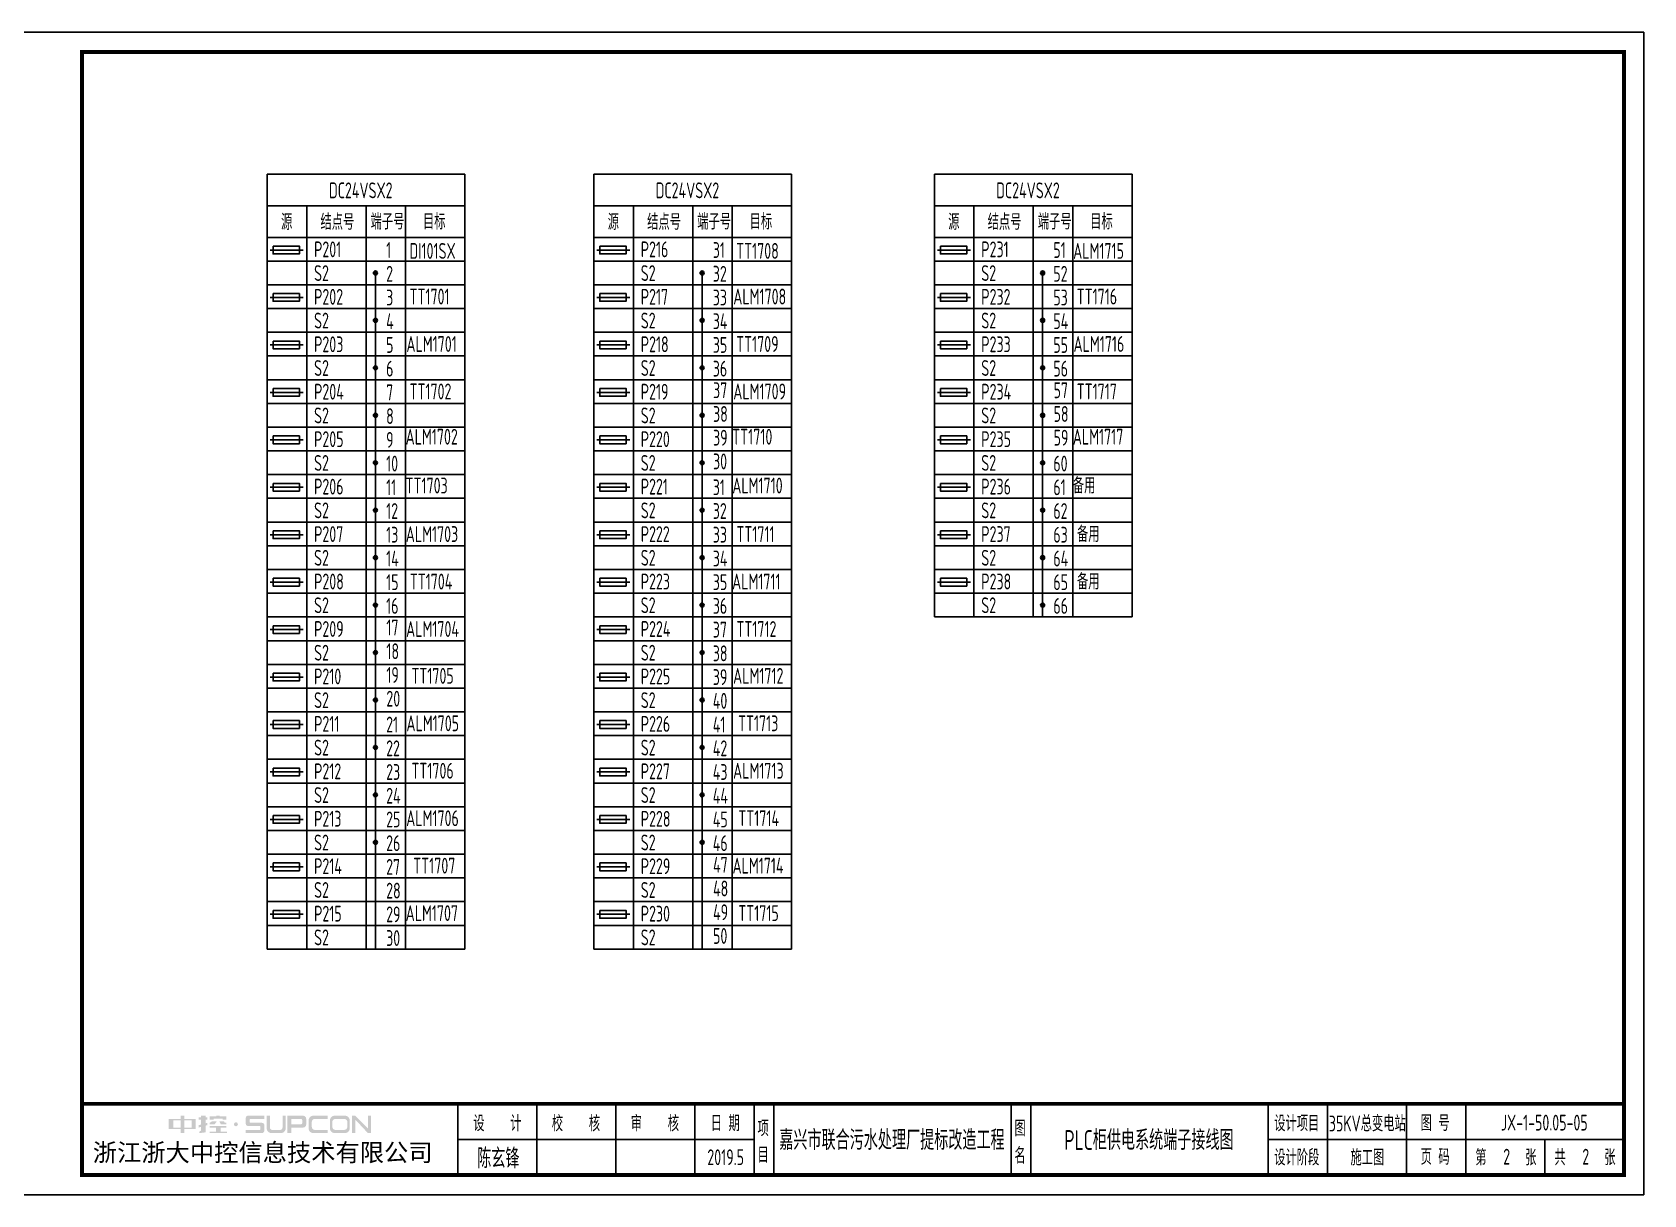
# Model space of a CAD drawing. Header units: millimetres. Extents: x 30557 to 235556, y -116603 to -73383.
# Drawn here: x 231480 to 235556, y -76323 to -73383 of the extents above; entities that cross this region are included whole.
import ezdxf
from ezdxf.enums import TextEntityAlignment as Align

# ---------------------------------------------------------------- set-up
doc = ezdxf.new("R2010")
doc.units = ezdxf.units.MM
doc.layers.add('_Drawing', color=7, linetype='Continuous', lineweight=25)
doc.layers.add('文本层', color=2, linetype='Continuous')
doc.styles.add('supcon', font='sceie.shx', dxfattribs={"width": 0.75, "height": 40, "bigfont": 'sceic.shx'})
doc.styles.add('Title', font='', dxfattribs={"height": 45})
doc.styles.get('Title').set_extended_font_data('SimHei')

# ---------------------------------------------------------------- blocks, each defined once
blk = doc.blocks.new('中控·SUPCON')
at = {"linetype": 'Continuous'}
h = blk.add_hatch(color=2, dxfattribs=at)
h.dxf.hatch_style = 1
h.paths.add_polyline_path([(34, 33), (20, 33), (20, 37), (15, 37), (15, 36), (15, 33), (0, 33), (0, 20), (13, 20), (15, 20), (15, 15), (20, 15), (20, 20), (22, 20), (34, 20)])
h.paths.add_polyline_path([(20, 30), (20, 31), (29, 31), (29, 22), (20, 22)], flags=16)
h.paths.add_polyline_path([(15, 30), (15, 22), (6, 22), (6, 31), (15, 31)], flags=16)
h.paths.add_polyline_path([(47, 32), (49, 32), (49, 35), (47, 35), (47, 37), (41, 37), (41, 35), (38, 35), (38, 32), (41, 32), (41, 25.8), (38, 25), (38, 22), (41, 22.8), (41, 18.3), (39, 17), (39, 15), (47, 16), (47, 24.5), (49, 25), (49, 28), (47, 27.5)])
h.paths.add_polyline_path([(61, 30), (55, 30), (52, 28), (52, 26), (58, 26)])
h.paths.add_polyline_path([(73, 28), (71, 28), (70, 30), (64, 30), (66, 26), (73, 26)])
h.paths.add_polyline_path([(73, 36), (64.6, 36), (64.6, 37), (60.4, 37), (60.4, 36), (52, 36), (52, 32), (56.8, 32), (56.8, 33.1), (68.2, 33.1), (68.2, 32), (73, 32)])
h.paths.add_polyline_path([(66, 22), (73, 22), (73, 24), (52, 24), (52, 22), (60, 22), (60, 17), (52, 17), (52, 15), (74, 15), (74, 17), (66, 17)])
h.paths.add_polyline_path([(82.7, 26.1, 1), (87.6, 26.1, 1)])
h.paths.add_polyline_path([(118, 28), (103.5, 28, -0.414214), (102.5, 29), (102.5, 32, -0.414214), (103.5, 33), (121, 33), (121, 37), (100.5, 37, 0.414214), (97.5, 34), (97.5, 27, 0.414214), (100.5, 24), (115, 24, -0.414214), (116, 23), (116, 20, -0.414214), (115, 19), (97.5, 19), (97.5, 15), (118, 15, 0.414214), (121, 18), (121, 25, 0.414214)])
h.paths.add_polyline_path([(128, 37), (124, 37), (124, 36), (124, 21, 0.414214), (130, 15), (142, 15, 0.414214), (148, 21), (148, 37), (144, 37), (144, 22, -0.414214), (141, 19), (131, 19, -0.414214), (128, 22)])
h.paths.add_polyline_path([(174, 26), (174, 33, 0.414214), (170, 37), (150, 37), (150, 36), (150, 15), (155, 15), (155, 22), (170, 22, 0.414214)])
h.paths.add_polyline_path([(167, 26), (155, 26), (155, 33), (167, 33, -0.414214), (169, 31), (169, 28, -0.414214)], flags=16)
h.paths.add_polyline_path([(201, 19), (185, 19, -0.414214), (181, 23), (181, 29, -0.414214), (185, 33), (201, 33), (201, 37), (183, 37, 0.414214), (177, 31), (177, 21, 0.414214), (183, 15), (201, 15)])
h.paths.add_polyline_path([(229, 21), (229, 31, 0.414214), (223, 37), (210, 37, 0.414214), (204, 31), (204, 21, 0.414214), (210, 15), (223, 15, 0.414214)])
h.paths.add_polyline_path([(207, 23), (207, 29, -0.414214), (211, 33), (222, 33, -0.414214), (226, 29), (226, 23, -0.414214), (222, 19), (211, 19, -0.414214)], flags=16)
h.paths.add_polyline_path([(236, 32.1), (252, 15), (256, 15), (256, 37), (252, 37), (252, 21), (236, 37), (232, 37), (232, 36), (232, 15), (236, 15)])
h = blk.add_hatch(color=2, dxfattribs=at)
h.dxf.hatch_style = 1
h.paths.add_polyline_path([(34, 33), (20, 33), (20, 37), (15, 37), (15, 36), (15, 33), (0, 33), (0, 20), (13, 20), (15, 20), (15, 15), (20, 15), (20, 20), (22, 20), (34, 20)])
h.paths.add_polyline_path([(20, 30), (20, 31), (29, 31), (29, 22), (20, 22)], flags=16)
h.paths.add_polyline_path([(15, 30), (15, 22), (6, 22), (6, 31), (15, 31)], flags=16)
h.paths.add_polyline_path([(47, 32), (49, 32), (49, 35), (47, 35), (47, 37), (41, 37), (41, 35), (38, 35), (38, 32), (41, 32), (41, 25.8), (38, 25), (38, 22), (41, 22.8), (41, 18.3), (39, 17), (39, 15), (47, 16), (47, 24.5), (49, 25), (49, 28), (47, 27.5)])
h.paths.add_polyline_path([(61, 30), (55, 30), (52, 28), (52, 26), (58, 26)])
h.paths.add_polyline_path([(73, 28), (71, 28), (70, 30), (64, 30), (66, 26), (73, 26)])
h.paths.add_polyline_path([(73, 36), (64.6, 36), (64.6, 37), (60.4, 37), (60.4, 36), (52, 36), (52, 32), (56.8, 32), (56.8, 33.1), (68.2, 33.1), (68.2, 32), (73, 32)])
h.paths.add_polyline_path([(66, 22), (73, 22), (73, 24), (52, 24), (52, 22), (60, 22), (60, 17), (52, 17), (52, 15), (74, 15), (74, 17), (66, 17)])
h.paths.add_polyline_path([(82.7, 26.1, 1), (87.6, 26.1, 1)])
h.paths.add_polyline_path([(118, 28), (103.5, 28, -0.414214), (102.5, 29), (102.5, 32, -0.414214), (103.5, 33), (121, 33), (121, 37), (100.5, 37, 0.414214), (97.5, 34), (97.5, 27, 0.414214), (100.5, 24), (115, 24, -0.414214), (116, 23), (116, 20, -0.414214), (115, 19), (97.5, 19), (97.5, 15), (118, 15, 0.414214), (121, 18), (121, 25, 0.414214)])
h.paths.add_polyline_path([(128, 37), (124, 37), (124, 36), (124, 21, 0.414214), (130, 15), (142, 15, 0.414214), (148, 21), (148, 37), (144, 37), (144, 22, -0.414214), (141, 19), (131, 19, -0.414214), (128, 22)])
h.paths.add_polyline_path([(174, 26), (174, 33, 0.414214), (170, 37), (150, 37), (150, 36), (150, 15), (155, 15), (155, 22), (170, 22, 0.414214)])
h.paths.add_polyline_path([(167, 26), (155, 26), (155, 33), (167, 33, -0.414214), (169, 31), (169, 28, -0.414214)], flags=16)
h.paths.add_polyline_path([(201, 19), (185, 19, -0.414214), (181, 23), (181, 29, -0.414214), (185, 33), (201, 33), (201, 37), (183, 37, 0.414214), (177, 31), (177, 21, 0.414214), (183, 15), (201, 15)])
h.paths.add_polyline_path([(229, 21), (229, 31, 0.414214), (223, 37), (210, 37, 0.414214), (204, 31), (204, 21, 0.414214), (210, 15), (223, 15, 0.414214)])
h.paths.add_polyline_path([(207, 23), (207, 29, -0.414214), (211, 33), (222, 33, -0.414214), (226, 29), (226, 23, -0.414214), (222, 19), (211, 19, -0.414214)], flags=16)
h.paths.add_polyline_path([(236, 32.1), (252, 15), (256, 15), (256, 37), (252, 37), (252, 21), (236, 37), (232, 37), (232, 36), (232, 15), (236, 15)])
h = blk.add_hatch(color=2, dxfattribs=at)
h.dxf.hatch_style = 1
h.paths.add_polyline_path([(34, 33), (20, 33), (20, 37), (15, 37), (15, 36), (15, 33), (0, 33), (0, 20), (13, 20), (15, 20), (15, 15), (20, 15), (20, 20), (22, 20), (34, 20)])
h.paths.add_polyline_path([(20, 30), (20, 31), (29, 31), (29, 22), (20, 22)], flags=16)
h.paths.add_polyline_path([(15, 30), (15, 22), (6, 22), (6, 31), (15, 31)], flags=16)
h.paths.add_polyline_path([(47, 32), (49, 32), (49, 35), (47, 35), (47, 37), (41, 37), (41, 35), (38, 35), (38, 32), (41, 32), (41, 25.8), (38, 25), (38, 22), (41, 22.8), (41, 18.3), (39, 17), (39, 15), (47, 16), (47, 24.5), (49, 25), (49, 28), (47, 27.5)])
h.paths.add_polyline_path([(61, 30), (55, 30), (52, 28), (52, 26), (58, 26)])
h.paths.add_polyline_path([(73, 28), (71, 28), (70, 30), (64, 30), (66, 26), (73, 26)])
h.paths.add_polyline_path([(73, 36), (64.6, 36), (64.6, 37), (60.4, 37), (60.4, 36), (52, 36), (52, 32), (56.8, 32), (56.8, 33.1), (68.2, 33.1), (68.2, 32), (73, 32)])
h.paths.add_polyline_path([(66, 22), (73, 22), (73, 24), (52, 24), (52, 22), (60, 22), (60, 17), (52, 17), (52, 15), (74, 15), (74, 17), (66, 17)])
h.paths.add_polyline_path([(82.7, 26.1, 1), (87.6, 26.1, 1)])
h.paths.add_polyline_path([(118, 28), (103.5, 28, -0.414214), (102.5, 29), (102.5, 32, -0.414214), (103.5, 33), (121, 33), (121, 37), (100.5, 37, 0.414214), (97.5, 34), (97.5, 27, 0.414214), (100.5, 24), (115, 24, -0.414214), (116, 23), (116, 20, -0.414214), (115, 19), (97.5, 19), (97.5, 15), (118, 15, 0.414214), (121, 18), (121, 25, 0.414214)])
h.paths.add_polyline_path([(128, 37), (124, 37), (124, 36), (124, 21, 0.414214), (130, 15), (142, 15, 0.414214), (148, 21), (148, 37), (144, 37), (144, 22, -0.414214), (141, 19), (131, 19, -0.414214), (128, 22)])
h.paths.add_polyline_path([(174, 26), (174, 33, 0.414214), (170, 37), (150, 37), (150, 36), (150, 15), (155, 15), (155, 22), (170, 22, 0.414214)])
h.paths.add_polyline_path([(167, 26), (155, 26), (155, 33), (167, 33, -0.414214), (169, 31), (169, 28, -0.414214)], flags=16)
h.paths.add_polyline_path([(201, 19), (185, 19, -0.414214), (181, 23), (181, 29, -0.414214), (185, 33), (201, 33), (201, 37), (183, 37, 0.414214), (177, 31), (177, 21, 0.414214), (183, 15), (201, 15)])
h.paths.add_polyline_path([(229, 21), (229, 31, 0.414214), (223, 37), (210, 37, 0.414214), (204, 31), (204, 21, 0.414214), (210, 15), (223, 15, 0.414214)])
h.paths.add_polyline_path([(207, 23), (207, 29, -0.414214), (211, 33), (222, 33, -0.414214), (226, 29), (226, 23, -0.414214), (222, 19), (211, 19, -0.414214)], flags=16)
h.paths.add_polyline_path([(236, 32.1), (252, 15), (256, 15), (256, 37), (252, 37), (252, 21), (236, 37), (232, 37), (232, 36), (232, 15), (236, 15)])
h = blk.add_hatch(color=2, dxfattribs=at)
h.dxf.hatch_style = 1
h.paths.add_polyline_path([(34, 33), (20, 33), (20, 37), (15, 37), (15, 36), (15, 33), (0, 33), (0, 20), (13, 20), (15, 20), (15, 15), (20, 15), (20, 20), (22, 20), (34, 20)])
h.paths.add_polyline_path([(20, 30), (20, 31), (29, 31), (29, 22), (20, 22)], flags=16)
h.paths.add_polyline_path([(15, 30), (15, 22), (6, 22), (6, 31), (15, 31)], flags=16)
h.paths.add_polyline_path([(47, 32), (49, 32), (49, 35), (47, 35), (47, 37), (41, 37), (41, 35), (38, 35), (38, 32), (41, 32), (41, 25.8), (38, 25), (38, 22), (41, 22.8), (41, 18.3), (39, 17), (39, 15), (47, 16), (47, 24.5), (49, 25), (49, 28), (47, 27.5)])
h.paths.add_polyline_path([(61, 30), (55, 30), (52, 28), (52, 26), (58, 26)])
h.paths.add_polyline_path([(73, 28), (71, 28), (70, 30), (64, 30), (66, 26), (73, 26)])
h.paths.add_polyline_path([(73, 36), (64.6, 36), (64.6, 37), (60.4, 37), (60.4, 36), (52, 36), (52, 32), (56.8, 32), (56.8, 33.1), (68.2, 33.1), (68.2, 32), (73, 32)])
h.paths.add_polyline_path([(66, 22), (73, 22), (73, 24), (52, 24), (52, 22), (60, 22), (60, 17), (52, 17), (52, 15), (74, 15), (74, 17), (66, 17)])
h.paths.add_polyline_path([(82.7, 26.1, 1), (87.6, 26.1, 1)])
h.paths.add_polyline_path([(118, 28), (103.5, 28, -0.414214), (102.5, 29), (102.5, 32, -0.414214), (103.5, 33), (121, 33), (121, 37), (100.5, 37, 0.414214), (97.5, 34), (97.5, 27, 0.414214), (100.5, 24), (115, 24, -0.414214), (116, 23), (116, 20, -0.414214), (115, 19), (97.5, 19), (97.5, 15), (118, 15, 0.414214), (121, 18), (121, 25, 0.414214)])
h.paths.add_polyline_path([(128, 37), (124, 37), (124, 36), (124, 21, 0.414214), (130, 15), (142, 15, 0.414214), (148, 21), (148, 37), (144, 37), (144, 22, -0.414214), (141, 19), (131, 19, -0.414214), (128, 22)])
h.paths.add_polyline_path([(174, 26), (174, 33, 0.414214), (170, 37), (150, 37), (150, 36), (150, 15), (155, 15), (155, 22), (170, 22, 0.414214)])
h.paths.add_polyline_path([(167, 26), (155, 26), (155, 33), (167, 33, -0.414214), (169, 31), (169, 28, -0.414214)], flags=16)
h.paths.add_polyline_path([(201, 19), (185, 19, -0.414214), (181, 23), (181, 29, -0.414214), (185, 33), (201, 33), (201, 37), (183, 37, 0.414214), (177, 31), (177, 21, 0.414214), (183, 15), (201, 15)])
h.paths.add_polyline_path([(229, 21), (229, 31, 0.414214), (223, 37), (210, 37, 0.414214), (204, 31), (204, 21, 0.414214), (210, 15), (223, 15, 0.414214)])
h.paths.add_polyline_path([(207, 23), (207, 29, -0.414214), (211, 33), (222, 33, -0.414214), (226, 29), (226, 23, -0.414214), (222, 19), (211, 19, -0.414214)], flags=16)
h.paths.add_polyline_path([(236, 32.1), (252, 15), (256, 15), (256, 37), (252, 37), (252, 21), (236, 37), (232, 37), (232, 36), (232, 15), (236, 15)])
h = blk.add_hatch(color=2, dxfattribs=at)
h.dxf.hatch_style = 1
h.paths.add_polyline_path([(34, 33), (20, 33), (20, 37), (15, 37), (15, 36), (15, 33), (0, 33), (0, 20), (13, 20), (15, 20), (15, 15), (20, 15), (20, 20), (22, 20), (34, 20)])
h.paths.add_polyline_path([(20, 30), (20, 31), (29, 31), (29, 22), (20, 22)], flags=16)
h.paths.add_polyline_path([(15, 30), (15, 22), (6, 22), (6, 31), (15, 31)], flags=16)
h.paths.add_polyline_path([(47, 32), (49, 32), (49, 35), (47, 35), (47, 37), (41, 37), (41, 35), (38, 35), (38, 32), (41, 32), (41, 25.8), (38, 25), (38, 22), (41, 22.8), (41, 18.3), (39, 17), (39, 15), (47, 16), (47, 24.5), (49, 25), (49, 28), (47, 27.5)])
h.paths.add_polyline_path([(61, 30), (55, 30), (52, 28), (52, 26), (58, 26)])
h.paths.add_polyline_path([(73, 28), (71, 28), (70, 30), (64, 30), (66, 26), (73, 26)])
h.paths.add_polyline_path([(73, 36), (64.6, 36), (64.6, 37), (60.4, 37), (60.4, 36), (52, 36), (52, 32), (56.8, 32), (56.8, 33.1), (68.2, 33.1), (68.2, 32), (73, 32)])
h.paths.add_polyline_path([(66, 22), (73, 22), (73, 24), (52, 24), (52, 22), (60, 22), (60, 17), (52, 17), (52, 15), (74, 15), (74, 17), (66, 17)])
h.paths.add_polyline_path([(82.7, 26.1, 1), (87.6, 26.1, 1)])
h.paths.add_polyline_path([(118, 28), (103.5, 28, -0.414214), (102.5, 29), (102.5, 32, -0.414214), (103.5, 33), (121, 33), (121, 37), (100.5, 37, 0.414214), (97.5, 34), (97.5, 27, 0.414214), (100.5, 24), (115, 24, -0.414214), (116, 23), (116, 20, -0.414214), (115, 19), (97.5, 19), (97.5, 15), (118, 15, 0.414214), (121, 18), (121, 25, 0.414214)])
h.paths.add_polyline_path([(128, 37), (124, 37), (124, 36), (124, 21, 0.414214), (130, 15), (142, 15, 0.414214), (148, 21), (148, 37), (144, 37), (144, 22, -0.414214), (141, 19), (131, 19, -0.414214), (128, 22)])
h.paths.add_polyline_path([(174, 26), (174, 33, 0.414214), (170, 37), (150, 37), (150, 36), (150, 15), (155, 15), (155, 22), (170, 22, 0.414214)])
h.paths.add_polyline_path([(167, 26), (155, 26), (155, 33), (167, 33, -0.414214), (169, 31), (169, 28, -0.414214)], flags=16)
h.paths.add_polyline_path([(201, 19), (185, 19, -0.414214), (181, 23), (181, 29, -0.414214), (185, 33), (201, 33), (201, 37), (183, 37, 0.414214), (177, 31), (177, 21, 0.414214), (183, 15), (201, 15)])
h.paths.add_polyline_path([(229, 21), (229, 31, 0.414214), (223, 37), (210, 37, 0.414214), (204, 31), (204, 21, 0.414214), (210, 15), (223, 15, 0.414214)])
h.paths.add_polyline_path([(207, 23), (207, 29, -0.414214), (211, 33), (222, 33, -0.414214), (226, 29), (226, 23, -0.414214), (222, 19), (211, 19, -0.414214)], flags=16)
h.paths.add_polyline_path([(236, 32.1), (252, 15), (256, 15), (256, 37), (252, 37), (252, 21), (236, 37), (232, 37), (232, 36), (232, 15), (236, 15)])
h = blk.add_hatch(color=2, dxfattribs=at)
h.dxf.hatch_style = 1
h.paths.add_polyline_path([(34, 33), (20, 33), (20, 37), (15, 37), (15, 36), (15, 33), (0, 33), (0, 20), (13, 20), (15, 20), (15, 15), (20, 15), (20, 20), (22, 20), (34, 20)])
h.paths.add_polyline_path([(20, 30), (20, 31), (29, 31), (29, 22), (20, 22)], flags=16)
h.paths.add_polyline_path([(15, 30), (15, 22), (6, 22), (6, 31), (15, 31)], flags=16)
h.paths.add_polyline_path([(47, 32), (49, 32), (49, 35), (47, 35), (47, 37), (41, 37), (41, 35), (38, 35), (38, 32), (41, 32), (41, 25.8), (38, 25), (38, 22), (41, 22.8), (41, 18.3), (39, 17), (39, 15), (47, 16), (47, 24.5), (49, 25), (49, 28), (47, 27.5)])
h.paths.add_polyline_path([(61, 30), (55, 30), (52, 28), (52, 26), (58, 26)])
h.paths.add_polyline_path([(73, 28), (71, 28), (70, 30), (64, 30), (66, 26), (73, 26)])
h.paths.add_polyline_path([(73, 36), (64.6, 36), (64.6, 37), (60.4, 37), (60.4, 36), (52, 36), (52, 32), (56.8, 32), (56.8, 33.1), (68.2, 33.1), (68.2, 32), (73, 32)])
h.paths.add_polyline_path([(66, 22), (73, 22), (73, 24), (52, 24), (52, 22), (60, 22), (60, 17), (52, 17), (52, 15), (74, 15), (74, 17), (66, 17)])
h.paths.add_polyline_path([(82.7, 26.1, 1), (87.6, 26.1, 1)])
h.paths.add_polyline_path([(118, 28), (103.5, 28, -0.414214), (102.5, 29), (102.5, 32, -0.414214), (103.5, 33), (121, 33), (121, 37), (100.5, 37, 0.414214), (97.5, 34), (97.5, 27, 0.414214), (100.5, 24), (115, 24, -0.414214), (116, 23), (116, 20, -0.414214), (115, 19), (97.5, 19), (97.5, 15), (118, 15, 0.414214), (121, 18), (121, 25, 0.414214)])
h.paths.add_polyline_path([(128, 37), (124, 37), (124, 36), (124, 21, 0.414214), (130, 15), (142, 15, 0.414214), (148, 21), (148, 37), (144, 37), (144, 22, -0.414214), (141, 19), (131, 19, -0.414214), (128, 22)])
h.paths.add_polyline_path([(174, 26), (174, 33, 0.414214), (170, 37), (150, 37), (150, 36), (150, 15), (155, 15), (155, 22), (170, 22, 0.414214)])
h.paths.add_polyline_path([(167, 26), (155, 26), (155, 33), (167, 33, -0.414214), (169, 31), (169, 28, -0.414214)], flags=16)
h.paths.add_polyline_path([(201, 19), (185, 19, -0.414214), (181, 23), (181, 29, -0.414214), (185, 33), (201, 33), (201, 37), (183, 37, 0.414214), (177, 31), (177, 21, 0.414214), (183, 15), (201, 15)])
h.paths.add_polyline_path([(229, 21), (229, 31, 0.414214), (223, 37), (210, 37, 0.414214), (204, 31), (204, 21, 0.414214), (210, 15), (223, 15, 0.414214)])
h.paths.add_polyline_path([(207, 23), (207, 29, -0.414214), (211, 33), (222, 33, -0.414214), (226, 29), (226, 23, -0.414214), (222, 19), (211, 19, -0.414214)], flags=16)
h.paths.add_polyline_path([(236, 32.1), (252, 15), (256, 15), (256, 37), (252, 37), (252, 21), (236, 37), (232, 37), (232, 36), (232, 15), (236, 15)])
blk = doc.blocks.new('supcon图框')
at = {"linetype": 'Continuous'}
for p, q in [((6145.7, 4361.7), (1987.7, 4361.7)), ((1987.7, 4361.7), (1987.7, 1421.7)), ((6145.7, 1421.7), (6145.7, 4361.7)), ((1987.7, 1421.7), (6145.7, 1421.7))]:
    blk.add_line(p, q, dxfattribs=at)
for p, q in [((3145.7, 1651.7), (3145.7, 1471.7)), ((3345.7, 1651.7), (3345.7, 1471.7)), ((3545.7, 1651.7), (3545.7, 1471.7)), ((3745.7, 1651.7), (3745.7, 1471.7)), ((3895.7, 1651.7), (3895.7, 1471.7)), ((3945.7, 1651.7), (3945.7, 1471.7)), ((4545.7, 1651.7), (4545.7, 1471.7)), ((4595.7, 1651.7), (4595.7, 1471.7)), ((5195.7, 1651.7), (5195.7, 1471.7)), ((5345.7, 1651.7), (5345.7, 1471.7)), ((5545.7, 1651.7), (5545.7, 1471.7)), ((5695.7, 1651.7), (5695.7, 1471.7)), ((3145.7, 1561.7), (3895.7, 1561.7)), ((5195.7, 1561.7), (6095.7, 1561.7)), ((5895.7, 1561.7), (5895.7, 1471.7))]:
    blk.add_line(p, q)
at = {"linetype": 'Continuous', "const_width": 10}
blk.add_lwpolyline([(2195.7, 4311.7), (6095.7, 4311.7), (6095.7, 1471.7), (2195.7, 1471.7)], close=True, dxfattribs=at)
blk.add_lwpolyline([(2195.7, 1651.7), (6095.7, 1651.7)], dxfattribs=at)
at = {"linetype": 'Continuous', "xscale": 2, "yscale": 2, "zscale": 2}
blk.add_blockref('中控·SUPCON', (2414.6, 1547.7), dxfattribs=at)
at = {"style": 'supcon', "width": 0.75}
for s, p in [('设    计', (3246.2, 1604.2)), ('校    核', (3444.8, 1604.2)), ('审    核', (3644.5, 1604.2)), ('日 期', (3822.5, 1604.2)), ('项', (3918.2, 1590.7)), ('图', (4568.2, 1590.7)), ('设计项目', (5268, 1604.2)), ('图 号', (5618, 1604.2)), ('目', (3918.2, 1522.9)), ('名', (4568.2, 1522.9)), ('设计阶段', (5268, 1518.1)), ('施工图', (5446.5, 1518.1)), ('页 码', (5618, 1518.1)), ('第      张', (5797, 1518.1)), ('共      张', (5997, 1518.1))]:
    blk.add_text(s, height=40, dxfattribs=at).set_placement(p, align=Align.MIDDLE)
at = {"style": 'Title'}
blk.add_text('浙江浙大中控信息技术有限公司', height=45, dxfattribs=at).set_placement((2222.8, 1506.2))

msp = doc.modelspace()

# ---------------------------------------------------------------- hatches: boundary and pattern name
h = msp.add_hatch(color=256)
h.dxf.hatch_style = 1
h.paths.add_polyline_path([(232352.6, -73991.7, 1), (232342.6, -73991.7, 1)])
h = msp.add_hatch(color=256)
h.dxf.hatch_style = 1
h.paths.add_polyline_path([(233178.9, -73991.7, 1), (233168.9, -73991.7, 1)])
h = msp.add_hatch(color=256)
h.dxf.hatch_style = 1
h.paths.add_polyline_path([(234040.2, -73991.7, 1), (234030.2, -73991.7, 1)])
h = msp.add_hatch(color=256)
h.dxf.hatch_style = 1
h.paths.add_polyline_path([(232352.6, -74111.7, 1), (232342.6, -74111.7, 1)])
h = msp.add_hatch(color=256)
h.dxf.hatch_style = 1
h.paths.add_polyline_path([(233178.9, -74111.7, 1), (233168.9, -74111.7, 1)])
h = msp.add_hatch(color=256)
h.dxf.hatch_style = 1
h.paths.add_polyline_path([(234040.2, -74111.7, 1), (234030.2, -74111.7, 1)])
h = msp.add_hatch(color=256)
h.dxf.hatch_style = 1
h.paths.add_polyline_path([(232352.6, -74231.7, 1), (232342.6, -74231.7, 1)])
h = msp.add_hatch(color=256)
h.dxf.hatch_style = 1
h.paths.add_polyline_path([(233178.9, -74231.7, 1), (233168.9, -74231.7, 1)])
h = msp.add_hatch(color=256)
h.dxf.hatch_style = 1
h.paths.add_polyline_path([(234040.2, -74231.7, 1), (234030.2, -74231.7, 1)])
h = msp.add_hatch(color=256)
h.dxf.hatch_style = 1
h.paths.add_polyline_path([(232352.6, -74351.7, 1), (232342.6, -74351.7, 1)])
h = msp.add_hatch(color=256)
h.dxf.hatch_style = 1
h.paths.add_polyline_path([(233178.9, -74351.7, 1), (233168.9, -74351.7, 1)])
h = msp.add_hatch(color=256)
h.dxf.hatch_style = 1
h.paths.add_polyline_path([(234040.2, -74351.7, 1), (234030.2, -74351.7, 1)])
h = msp.add_hatch(color=256)
h.dxf.hatch_style = 1
h.paths.add_polyline_path([(232352.6, -74471.7, 1), (232342.6, -74471.7, 1)])
h = msp.add_hatch(color=256)
h.dxf.hatch_style = 1
h.paths.add_polyline_path([(233178.9, -74471.7, 1), (233168.9, -74471.7, 1)])
h = msp.add_hatch(color=256)
h.dxf.hatch_style = 1
h.paths.add_polyline_path([(234040.2, -74471.7, 1), (234030.2, -74471.7, 1)])
h = msp.add_hatch(color=256)
h.dxf.hatch_style = 1
h.paths.add_polyline_path([(232352.6, -74591.7, 1), (232342.6, -74591.7, 1)])
h = msp.add_hatch(color=256)
h.dxf.hatch_style = 1
h.paths.add_polyline_path([(233178.9, -74591.7, 1), (233168.9, -74591.7, 1)])
h = msp.add_hatch(color=256)
h.dxf.hatch_style = 1
h.paths.add_polyline_path([(234040.2, -74591.7, 1), (234030.2, -74591.7, 1)])
h = msp.add_hatch(color=256)
h.dxf.hatch_style = 1
h.paths.add_polyline_path([(232352.6, -74711.7, 1), (232342.6, -74711.7, 1)])
h = msp.add_hatch(color=256)
h.dxf.hatch_style = 1
h.paths.add_polyline_path([(233178.9, -74711.7, 1), (233168.9, -74711.7, 1)])
h = msp.add_hatch(color=256)
h.dxf.hatch_style = 1
h.paths.add_polyline_path([(234040.2, -74711.7, 1), (234030.2, -74711.7, 1)])
h = msp.add_hatch(color=256)
h.dxf.hatch_style = 1
h.paths.add_polyline_path([(232352.6, -74831.7, 1), (232342.6, -74831.7, 1)])
h = msp.add_hatch(color=256)
h.dxf.hatch_style = 1
h.paths.add_polyline_path([(233178.9, -74831.7, 1), (233168.9, -74831.7, 1)])
h = msp.add_hatch(color=256)
h.dxf.hatch_style = 1
h.paths.add_polyline_path([(234040.2, -74831.7, 1), (234030.2, -74831.7, 1)])
h = msp.add_hatch(color=256)
h.dxf.hatch_style = 1
h.paths.add_polyline_path([(232352.6, -74951.7, 1), (232342.6, -74951.7, 1)])
h = msp.add_hatch(color=256)
h.dxf.hatch_style = 1
h.paths.add_polyline_path([(233178.9, -74951.7, 1), (233168.9, -74951.7, 1)])
h = msp.add_hatch(color=256)
h.dxf.hatch_style = 1
h.paths.add_polyline_path([(232352.6, -75071.7, 1), (232342.6, -75071.7, 1)])
h = msp.add_hatch(color=256)
h.dxf.hatch_style = 1
h.paths.add_polyline_path([(233178.9, -75071.7, 1), (233168.9, -75071.7, 1)])
h = msp.add_hatch(color=256)
h.dxf.hatch_style = 1
h.paths.add_polyline_path([(232352.6, -75191.7, 1), (232342.6, -75191.7, 1)])
h = msp.add_hatch(color=256)
h.dxf.hatch_style = 1
h.paths.add_polyline_path([(233178.9, -75191.7, 1), (233168.9, -75191.7, 1)])
h = msp.add_hatch(color=256)
h.dxf.hatch_style = 1
h.paths.add_polyline_path([(232352.6, -75311.7, 1), (232342.6, -75311.7, 1)])
h = msp.add_hatch(color=256)
h.dxf.hatch_style = 1
h.paths.add_polyline_path([(233178.9, -75311.7, 1), (233168.9, -75311.7, 1)])
h = msp.add_hatch(color=256)
h.dxf.hatch_style = 1
h.paths.add_polyline_path([(232352.6, -75431.7, 1), (232342.6, -75431.7, 1)])
h = msp.add_hatch(color=256)
h.dxf.hatch_style = 1
h.paths.add_polyline_path([(233178.9, -75431.7, 1), (233168.9, -75431.7, 1)])

# ---------------------------------------------------------------- linework, layer by layer
at = {"lineweight": -3}
for p, q in [((232074, -73741.7), (232574, -73741.7)), ((232074, -73741.7), (232074, -75701.7)), ((232574, -73741.7), (232574, -75701.7)), ((232900.3, -73741.7), (233400.3, -73741.7)), ((232900.3, -73741.7), (232900.3, -75701.7)), ((233400.3, -73741.7), (233400.3, -75701.7)), ((233761.6, -73741.7), (234261.6, -73741.7)), ((233761.6, -73741.7), (233761.6, -74861.7)), ((234261.6, -73741.7), (234261.6, -74861.7)), ((232074, -73821.7), (232574, -73821.7)), ((232174, -73821.7), (232174, -75701.7)), ((232324, -73821.7), (232324, -75701.7)), ((232424, -73821.7), (232424, -75701.7)), ((232900.3, -73821.7), (233400.3, -73821.7)), ((233000.3, -73821.7), (233000.3, -75701.7)), ((233150.3, -73821.7), (233150.3, -75701.7)), ((233250.3, -73821.7), (233250.3, -75701.7)), ((233761.6, -73821.7), (234261.6, -73821.7)), ((233861.6, -73821.7), (233861.6, -74861.7)), ((234011.6, -73821.7), (234011.6, -74861.7)), ((234111.6, -73821.7), (234111.6, -74861.7))]:
    msp.add_line(p, q, dxfattribs=at)
at = {"color": 7, "lineweight": -3}
for p, q in [((232074, -73901.7), (232574, -73901.7)), ((232074, -73901.7), (232574, -73901.7)), ((232900.3, -73901.7), (233400.3, -73901.7)), ((232900.3, -73901.7), (233400.3, -73901.7)), ((233761.6, -73901.7), (234261.6, -73901.7)), ((233761.6, -73901.7), (234261.6, -73901.7)), ((232074, -73961.7), (232574, -73961.7)), ((232900.3, -73961.7), (233400.3, -73961.7)), ((233761.6, -73961.7), (234261.6, -73961.7)), ((232074, -74021.7), (232574, -74021.7)), ((232074, -74021.7), (232574, -74021.7)), ((232900.3, -74021.7), (233400.3, -74021.7)), ((232900.3, -74021.7), (233400.3, -74021.7)), ((233761.6, -74021.7), (234261.6, -74021.7)), ((233761.6, -74021.7), (234261.6, -74021.7)), ((232074, -74081.7), (232574, -74081.7)), ((232900.3, -74081.7), (233400.3, -74081.7)), ((233761.6, -74081.7), (234261.6, -74081.7)), ((232074, -74141.7), (232574, -74141.7)), ((232074, -74141.7), (232574, -74141.7)), ((232900.3, -74141.7), (233400.3, -74141.7)), ((232900.3, -74141.7), (233400.3, -74141.7)), ((233761.6, -74141.7), (234261.6, -74141.7)), ((233761.6, -74141.7), (234261.6, -74141.7)), ((232074, -74201.7), (232574, -74201.7)), ((232900.3, -74201.7), (233400.3, -74201.7)), ((233761.6, -74201.7), (234261.6, -74201.7)), ((232074, -74261.7), (232574, -74261.7)), ((232074, -74261.7), (232574, -74261.7)), ((232900.3, -74261.7), (233400.3, -74261.7)), ((232900.3, -74261.7), (233400.3, -74261.7)), ((233761.6, -74261.7), (234261.6, -74261.7)), ((233761.6, -74261.7), (234261.6, -74261.7)), ((232074, -74321.7), (232574, -74321.7)), ((232900.3, -74321.7), (233400.3, -74321.7)), ((233761.6, -74321.7), (234261.6, -74321.7)), ((232074, -74381.7), (232574, -74381.7)), ((232074, -74381.7), (232574, -74381.7)), ((232900.3, -74381.7), (233400.3, -74381.7)), ((232900.3, -74381.7), (233400.3, -74381.7)), ((233761.6, -74381.7), (234261.6, -74381.7)), ((233761.6, -74381.7), (234261.6, -74381.7)), ((232074, -74441.7), (232574, -74441.7)), ((232900.3, -74441.7), (233400.3, -74441.7)), ((233761.6, -74441.7), (234261.6, -74441.7)), ((232074, -74501.7), (232574, -74501.7)), ((232074, -74501.7), (232574, -74501.7)), ((232900.3, -74501.7), (233400.3, -74501.7)), ((232900.3, -74501.7), (233400.3, -74501.7)), ((233761.6, -74501.7), (234261.6, -74501.7)), ((233761.6, -74501.7), (234261.6, -74501.7)), ((232074, -74561.7), (232574, -74561.7)), ((232900.3, -74561.7), (233400.3, -74561.7)), ((233761.6, -74561.7), (234261.6, -74561.7)), ((232074, -74621.7), (232574, -74621.7)), ((232074, -74621.7), (232574, -74621.7)), ((232900.3, -74621.7), (233400.3, -74621.7)), ((232900.3, -74621.7), (233400.3, -74621.7)), ((233761.6, -74621.7), (234261.6, -74621.7)), ((233761.6, -74621.7), (234261.6, -74621.7)), ((232074, -74681.7), (232574, -74681.7)), ((232900.3, -74681.7), (233400.3, -74681.7)), ((233761.6, -74681.7), (234261.6, -74681.7)), ((232074, -74741.7), (232574, -74741.7)), ((232074, -74741.7), (232574, -74741.7)), ((232900.3, -74741.7), (233400.3, -74741.7)), ((232900.3, -74741.7), (233400.3, -74741.7)), ((233761.6, -74741.7), (234261.6, -74741.7)), ((233761.6, -74741.7), (234261.6, -74741.7)), ((232074, -74801.7), (232574, -74801.7)), ((232900.3, -74801.7), (233400.3, -74801.7)), ((233761.6, -74801.7), (234261.6, -74801.7)), ((232074, -74861.7), (232574, -74861.7)), ((232074, -74861.7), (232574, -74861.7)), ((232074, -74861.7), (232574, -74861.7)), ((232900.3, -74861.7), (233400.3, -74861.7)), ((232900.3, -74861.7), (233400.3, -74861.7)), ((232900.3, -74861.7), (233400.3, -74861.7)), ((233761.6, -74861.7), (234261.6, -74861.7)), ((233761.6, -74861.7), (234261.6, -74861.7)), ((233761.6, -74861.7), (234261.6, -74861.7)), ((232074, -74921.7), (232574, -74921.7)), ((232900.3, -74921.7), (233400.3, -74921.7)), ((232074, -74981.7), (232574, -74981.7)), ((232900.3, -74981.7), (233400.3, -74981.7)), ((232074, -75041.7), (232574, -75041.7)), ((232900.3, -75041.7), (233400.3, -75041.7)), ((232074, -75101.7), (232574, -75101.7)), ((232074, -75101.7), (232574, -75101.7)), ((232900.3, -75101.7), (233400.3, -75101.7)), ((232900.3, -75101.7), (233400.3, -75101.7)), ((232074, -75161.7), (232574, -75161.7)), ((232900.3, -75161.7), (233400.3, -75161.7)), ((232074, -75221.7), (232574, -75221.7)), ((232074, -75221.7), (232574, -75221.7)), ((232074, -75221.7), (232574, -75221.7)), ((232900.3, -75221.7), (233400.3, -75221.7)), ((232900.3, -75221.7), (233400.3, -75221.7)), ((232900.3, -75221.7), (233400.3, -75221.7)), ((232074, -75281.7), (232574, -75281.7)), ((232900.3, -75281.7), (233400.3, -75281.7)), ((232074, -75341.7), (232574, -75341.7)), ((232900.3, -75341.7), (233400.3, -75341.7)), ((232074, -75401.7), (232574, -75401.7)), ((232900.3, -75401.7), (233400.3, -75401.7)), ((232074, -75461.7), (232574, -75461.7)), ((232074, -75461.7), (232574, -75461.7)), ((232900.3, -75461.7), (233400.3, -75461.7)), ((232900.3, -75461.7), (233400.3, -75461.7)), ((232074, -75521.7), (232574, -75521.7)), ((232900.3, -75521.7), (233400.3, -75521.7)), ((232074, -75581.7), (232574, -75581.7)), ((232900.3, -75581.7), (233400.3, -75581.7)), ((232074, -75641.7), (232574, -75641.7)), ((232900.3, -75641.7), (233400.3, -75641.7)), ((232074, -75701.7), (232574, -75701.7)), ((232074, -75701.7), (232574, -75701.7)), ((232900.3, -75701.7), (233400.3, -75701.7)), ((232900.3, -75701.7), (233400.3, -75701.7))]:
    msp.add_line(p, q, dxfattribs=at)
for p, q in [((232081.3, -73933.7), (232165.2, -73933.7)), ((232081.3, -73933.7), (232165.2, -73933.7)), ((232907.6, -73933.7), (232991.5, -73933.7)), ((232907.6, -73933.7), (232991.5, -73933.7)), ((233768.9, -73933.7), (233852.8, -73933.7)), ((233768.9, -73933.7), (233852.8, -73933.7)), ((232081.3, -74053.7), (232165.2, -74053.7)), ((232081.3, -74053.7), (232165.2, -74053.7)), ((232907.6, -74053.7), (232991.5, -74053.7)), ((232907.6, -74053.7), (232991.5, -74053.7)), ((233768.9, -74053.7), (233852.8, -74053.7)), ((233768.9, -74053.7), (233852.8, -74053.7)), ((232081.3, -74173.7), (232165.2, -74173.7)), ((232081.3, -74173.7), (232165.2, -74173.7)), ((232907.6, -74173.7), (232991.5, -74173.7)), ((232907.6, -74173.7), (232991.5, -74173.7)), ((233768.9, -74173.7), (233852.8, -74173.7)), ((233768.9, -74173.7), (233852.8, -74173.7)), ((232081.3, -74293.7), (232165.2, -74293.7)), ((232907.6, -74293.7), (232991.5, -74293.7)), ((233768.9, -74293.7), (233852.8, -74293.7)), ((232081.3, -74413.7), (232165.2, -74413.7)), ((232907.6, -74413.7), (232991.5, -74413.7)), ((233768.9, -74413.7), (233852.8, -74413.7)), ((232081.3, -74533.7), (232165.2, -74533.7)), ((232907.6, -74533.7), (232991.5, -74533.7)), ((233768.9, -74533.7), (233852.8, -74533.7)), ((232081.3, -74653.7), (232165.2, -74653.7)), ((232907.6, -74653.7), (232991.5, -74653.7)), ((233768.9, -74653.7), (233852.8, -74653.7)), ((232081.3, -74773.7), (232165.2, -74773.7)), ((232907.6, -74773.7), (232991.5, -74773.7)), ((233768.9, -74773.7), (233852.8, -74773.7)), ((232081.3, -74893.7), (232165.2, -74893.7)), ((232907.6, -74893.7), (232991.5, -74893.7)), ((232081.3, -75013.7), (232165.2, -75013.7)), ((232907.6, -75013.7), (232991.5, -75013.7)), ((232081.3, -75133.7), (232165.2, -75133.7)), ((232081.3, -75133.7), (232165.2, -75133.7)), ((232907.6, -75133.7), (232991.5, -75133.7)), ((232907.6, -75133.7), (232991.5, -75133.7)), ((232081.3, -75253.7), (232165.2, -75253.7)), ((232081.3, -75253.7), (232165.2, -75253.7)), ((232907.6, -75253.7), (232991.5, -75253.7)), ((232907.6, -75253.7), (232991.5, -75253.7)), ((232081.3, -75373.7), (232165.2, -75373.7)), ((232081.3, -75373.7), (232165.2, -75373.7)), ((232907.6, -75373.7), (232991.5, -75373.7)), ((232907.6, -75373.7), (232991.5, -75373.7)), ((232081.3, -75493.7), (232165.2, -75493.7)), ((232081.3, -75493.7), (232165.2, -75493.7)), ((232907.6, -75493.7), (232991.5, -75493.7)), ((232907.6, -75493.7), (232991.5, -75493.7)), ((232081.3, -75613.7), (232165.2, -75613.7)), ((232081.3, -75613.7), (232165.2, -75613.7)), ((232907.6, -75613.7), (232991.5, -75613.7)), ((232907.6, -75613.7), (232991.5, -75613.7))]:
    msp.add_line(p, q)
at = {"color": 3}
for p, q in [((232347.6, -73991.7), (232347.6, -75701.7)), ((233173.9, -73991.7), (233173.9, -75701.7)), ((234035.2, -73991.7), (234035.2, -74861.7))]:
    msp.add_line(p, q, dxfattribs=at)
for points in [[(232088.9, -73923.9), (232155.5, -73923.9), (232155.5, -73943.5), (232088.9, -73943.5)], [(232088.9, -73923.9), (232155.5, -73923.9), (232155.5, -73943.5), (232088.9, -73943.5)], [(232915.2, -73923.9), (232981.8, -73923.9), (232981.8, -73943.5), (232915.2, -73943.5)], [(232915.2, -73923.9), (232981.8, -73923.9), (232981.8, -73943.5), (232915.2, -73943.5)], [(233776.5, -73923.9), (233843.1, -73923.9), (233843.1, -73943.5), (233776.5, -73943.5)], [(233776.5, -73923.9), (233843.1, -73923.9), (233843.1, -73943.5), (233776.5, -73943.5)], [(232088.9, -74043.9), (232155.5, -74043.9), (232155.5, -74063.5), (232088.9, -74063.5)], [(232088.9, -74043.9), (232155.5, -74043.9), (232155.5, -74063.5), (232088.9, -74063.5)], [(232915.2, -74043.9), (232981.8, -74043.9), (232981.8, -74063.5), (232915.2, -74063.5)], [(232915.2, -74043.9), (232981.8, -74043.9), (232981.8, -74063.5), (232915.2, -74063.5)], [(233776.5, -74043.9), (233843.1, -74043.9), (233843.1, -74063.5), (233776.5, -74063.5)], [(233776.5, -74043.9), (233843.1, -74043.9), (233843.1, -74063.5), (233776.5, -74063.5)], [(232088.9, -74163.9), (232155.5, -74163.9), (232155.5, -74183.5), (232088.9, -74183.5)], [(232088.9, -74163.9), (232155.5, -74163.9), (232155.5, -74183.5), (232088.9, -74183.5)], [(232915.2, -74163.9), (232981.8, -74163.9), (232981.8, -74183.5), (232915.2, -74183.5)], [(232915.2, -74163.9), (232981.8, -74163.9), (232981.8, -74183.5), (232915.2, -74183.5)], [(233776.5, -74163.9), (233843.1, -74163.9), (233843.1, -74183.5), (233776.5, -74183.5)], [(233776.5, -74163.9), (233843.1, -74163.9), (233843.1, -74183.5), (233776.5, -74183.5)], [(232088.9, -74283.9), (232155.5, -74283.9), (232155.5, -74303.5), (232088.9, -74303.5)], [(232915.2, -74283.9), (232981.8, -74283.9), (232981.8, -74303.5), (232915.2, -74303.5)], [(233776.5, -74283.9), (233843.1, -74283.9), (233843.1, -74303.5), (233776.5, -74303.5)], [(232088.9, -74403.9), (232155.5, -74403.9), (232155.5, -74423.5), (232088.9, -74423.5)], [(232915.2, -74403.9), (232981.8, -74403.9), (232981.8, -74423.5), (232915.2, -74423.5)], [(233776.5, -74403.9), (233843.1, -74403.9), (233843.1, -74423.5), (233776.5, -74423.5)], [(232088.9, -74523.9), (232155.5, -74523.9), (232155.5, -74543.5), (232088.9, -74543.5)], [(232915.2, -74523.9), (232981.8, -74523.9), (232981.8, -74543.5), (232915.2, -74543.5)], [(233776.5, -74523.9), (233843.1, -74523.9), (233843.1, -74543.5), (233776.5, -74543.5)], [(232088.9, -74643.9), (232155.5, -74643.9), (232155.5, -74663.5), (232088.9, -74663.5)], [(232915.2, -74643.9), (232981.8, -74643.9), (232981.8, -74663.5), (232915.2, -74663.5)], [(233776.5, -74643.9), (233843.1, -74643.9), (233843.1, -74663.5), (233776.5, -74663.5)], [(232088.9, -74763.9), (232155.5, -74763.9), (232155.5, -74783.5), (232088.9, -74783.5)], [(232915.2, -74763.9), (232981.8, -74763.9), (232981.8, -74783.5), (232915.2, -74783.5)], [(233776.5, -74763.9), (233843.1, -74763.9), (233843.1, -74783.5), (233776.5, -74783.5)], [(232088.9, -74883.9), (232155.5, -74883.9), (232155.5, -74903.5), (232088.9, -74903.5)], [(232915.2, -74883.9), (232981.8, -74883.9), (232981.8, -74903.5), (232915.2, -74903.5)], [(232088.9, -75003.9), (232155.5, -75003.9), (232155.5, -75023.5), (232088.9, -75023.5)], [(232915.2, -75003.9), (232981.8, -75003.9), (232981.8, -75023.5), (232915.2, -75023.5)], [(232088.9, -75123.9), (232155.5, -75123.9), (232155.5, -75143.5), (232088.9, -75143.5)], [(232088.9, -75123.9), (232155.5, -75123.9), (232155.5, -75143.5), (232088.9, -75143.5)], [(232915.2, -75123.9), (232981.8, -75123.9), (232981.8, -75143.5), (232915.2, -75143.5)], [(232915.2, -75123.9), (232981.8, -75123.9), (232981.8, -75143.5), (232915.2, -75143.5)], [(232088.9, -75243.9), (232155.5, -75243.9), (232155.5, -75263.5), (232088.9, -75263.5)], [(232088.9, -75243.9), (232155.5, -75243.9), (232155.5, -75263.5), (232088.9, -75263.5)], [(232915.2, -75243.9), (232981.8, -75243.9), (232981.8, -75263.5), (232915.2, -75263.5)], [(232915.2, -75243.9), (232981.8, -75243.9), (232981.8, -75263.5), (232915.2, -75263.5)], [(232088.9, -75363.9), (232155.5, -75363.9), (232155.5, -75383.5), (232088.9, -75383.5)], [(232088.9, -75363.9), (232155.5, -75363.9), (232155.5, -75383.5), (232088.9, -75383.5)], [(232915.2, -75363.9), (232981.8, -75363.9), (232981.8, -75383.5), (232915.2, -75383.5)], [(232915.2, -75363.9), (232981.8, -75363.9), (232981.8, -75383.5), (232915.2, -75383.5)], [(232088.9, -75483.9), (232155.5, -75483.9), (232155.5, -75503.5), (232088.9, -75503.5)], [(232088.9, -75483.9), (232155.5, -75483.9), (232155.5, -75503.5), (232088.9, -75503.5)], [(232915.2, -75483.9), (232981.8, -75483.9), (232981.8, -75503.5), (232915.2, -75503.5)], [(232915.2, -75483.9), (232981.8, -75483.9), (232981.8, -75503.5), (232915.2, -75503.5)], [(232088.9, -75603.9), (232155.5, -75603.9), (232155.5, -75623.5), (232088.9, -75623.5)], [(232088.9, -75603.9), (232155.5, -75603.9), (232155.5, -75623.5), (232088.9, -75623.5)], [(232915.2, -75603.9), (232981.8, -75603.9), (232981.8, -75623.5), (232915.2, -75623.5)], [(232915.2, -75603.9), (232981.8, -75603.9), (232981.8, -75623.5), (232915.2, -75623.5)]]:
    msp.add_lwpolyline(points, close=True)
for centre in [(232347.6, -73991.7), (233173.9, -73991.7), (234035.2, -73991.7), (232347.6, -74111.7), (233173.9, -74111.7), (234035.2, -74111.7), (232347.6, -74231.7), (233173.9, -74231.7), (234035.2, -74231.7), (232347.6, -74351.7), (233173.9, -74351.7), (234035.2, -74351.7), (232347.6, -74471.7), (233173.9, -74471.7), (234035.2, -74471.7), (232347.6, -74591.7), (233173.9, -74591.7), (234035.2, -74591.7), (232347.6, -74711.7), (233173.9, -74711.7), (234035.2, -74711.7), (232347.6, -74831.7), (233173.9, -74831.7), (234035.2, -74831.7), (232347.6, -74951.7), (233173.9, -74951.7), (232347.6, -75071.7), (233173.9, -75071.7), (232347.6, -75191.7), (233173.9, -75191.7), (232347.6, -75311.7), (233173.9, -75311.7), (232347.6, -75431.7), (233173.9, -75431.7)]:
    msp.add_circle(centre, 5)

# ---------------------------------------------------------------- block references
msp.add_blockref('supcon图框', (229410, -77744.7))

# ---------------------------------------------------------------- texts
at = {"style": 'supcon', "width": 0.75}
for s, p in [('P201', (232192.4, -73952.1)), ('DI101SX', (232433.9, -73956)), ('P216', (233018.7, -73952.1)), ('TT1708', (233260.1, -73956)), ('P231', (233880, -73952.1)), ('ALM1715', (234112.5, -73956)), ('S2', (232192.4, -74012.1)), ('S2', (233018.7, -74012.1)), ('S2', (233880, -74012.1)), ('P202', (232192.4, -74072.1)), ('TT1701', (232433.9, -74071.4)), ('P217', (233018.7, -74072.1)), ('ALM1708', (233252.8, -74071.4)), ('P232', (233880, -74072.1)), ('TT1716', (234121.4, -74071.4)), ('S2', (232192.4, -74132.1)), ('S2', (233018.7, -74132.1)), ('S2', (233880, -74132.1)), ('P203', (232192.4, -74192.1)), ('ALM1701', (232426, -74191.4)), ('P218', (233018.7, -74192.1)), ('TT1709', (233260.1, -74191.4)), ('P233', (233880, -74192.1)), ('ALM1716', (234113.4, -74191.4)), ('S2', (232192.4, -74252.1)), ('S2', (233018.7, -74252.1)), ('S2', (233880, -74252.1)), ('P204', (232192.4, -74312.1)), ('TT1702', (232433.9, -74311.4)), ('P219', (233018.7, -74312.1)), ('ALM1709', (233252.8, -74311.4)), ('P234', (233880, -74312.1)), ('TT1717', (234121.4, -74311.4)), ('S2', (232192.4, -74372.1)), ('S2', (233018.7, -74372.1)), ('S2', (233880, -74372.1)), ('ALM1702', (232424, -74425.9)), ('TT1710', (233250.3, -74425.9)), ('ALM1717', (234111.6, -74425.9)), ('P205', (232192.4, -74432.1)), ('P220', (233018.7, -74432.1)), ('P235', (233880, -74432.1)), ('S2', (232192.4, -74492.1)), ('S2', (233018.7, -74492.1)), ('S2', (233880, -74492.1)), ('P206', (232192.4, -74552.1)), ('TT1703', (232424, -74549.4)), ('P221', (233018.7, -74552.1)), ('ALM1710', (233250.3, -74549.4)), ('P236', (233880, -74552.1)), ('备用', (234111.6, -74549.4)), ('S2', (232192.4, -74612.1)), ('S2', (233018.7, -74612.1)), ('S2', (233880, -74612.1)), ('P207', (232192.4, -74672.1)), ('ALM1703', (232424.4, -74672.2)), ('P222', (233018.7, -74672.1)), ('TT1711', (233260.7, -74672.2)), ('P237', (233880, -74672.1)), ('备用', (234122.1, -74672.2)), ('S2', (232192.4, -74732.1)), ('S2', (233018.7, -74732.1)), ('S2', (233880, -74732.1)), ('P208', (232192.4, -74792.1)), ('TT1704', (232434.5, -74792.2)), ('P223', (233018.7, -74792.1)), ('ALM1711', (233249.8, -74792.2)), ('P238', (233880, -74792.1)), ('备用', (234122.1, -74792.2)), ('S2', (232192.4, -74852.1)), ('S2', (233018.7, -74852.1)), ('S2', (233880, -74852.1)), ('P209', (232192.4, -74912.1)), ('ALM1704', (232425.2, -74912.2)), ('P224', (233018.7, -74912.1)), ('TT1712', (233260.7, -74912.2)), ('S2', (232192.4, -74972.1)), ('S2', (233018.7, -74972.1)), ('P210', (232192.4, -75032.1)), ('TT1705', (232438.6, -75030.7)), ('P225', (233018.7, -75032.1)), ('ALM1712', (233252.3, -75030.7)), ('S2', (232192.4, -75092.1)), ('S2', (233018.7, -75092.1)), ('P211', (232192.4, -75152.1)), ('ALM1705', (232426, -75150.7)), ('P226', (233018.7, -75152.1)), ('TT1713', (233264.9, -75150.7)), ('S2', (232192.4, -75212.1)), ('S2', (233018.7, -75212.1)), ('P212', (232192.4, -75272.1)), ('TT1706', (232438.6, -75270.7)), ('P227', (233018.7, -75272.1)), ('ALM1713', (233252.3, -75270.7)), ('S2', (232192.4, -75332.1)), ('S2', (233018.7, -75332.1)), ('P213', (232192.4, -75392.1)), ('ALM1706', (232425.5, -75390.7)), ('P228', (233018.7, -75392.1)), ('TT1714', (233265.6, -75390.7)), ('S2', (232192.4, -75452.1)), ('S2', (233018.7, -75452.1)), ('P214', (232192.4, -75512.1)), ('TT1707', (232443.4, -75510.7)), ('P229', (233018.7, -75512.1)), ('ALM1714', (233250.9, -75510.7)), ('S2', (232192.4, -75572.1)), ('S2', (233018.7, -75572.1)), ('P215', (232192.4, -75632.1)), ('ALM1707', (232424.1, -75630.7)), ('P230', (233018.7, -75632.1)), ('TT1715', (233265.6, -75630.7)), ('S2', (232192.4, -75692.1)), ('S2', (233018.7, -75692.1))]:
    msp.add_text(s, height=40, dxfattribs=at).set_placement(p)
at = {"color": 3, "style": 'supcon', "width": 0.75}
for s, height, p in [('35KV总变电站', 40, (234856.4, -76140.5)), ('陈玄锋', 50, (232658.5, -76228)), ('2019.5', 40, (233233.5, -76228)), ('2', 40, (235209, -76226.6))]:
    msp.add_text(s, height=height, dxfattribs=at).set_placement(p, align=Align.MIDDLE)
at = {"layer": '_Drawing', "color": 3, "style": 'supcon', "width": 0.75}
for s, height, p in [('JX-1-50.05-05', 40, (235304.2, -76140.5)), ('嘉兴市联合污水处理厂提标改造工程', 50, (233654.1, -76181.9)), ('PLC柜供电系统端子接线图', 50, (234304.1, -76181.9)), ('2', 40, (235409, -76226.6))]:
    msp.add_text(s, height=height, dxfattribs=at).set_placement(p, align=Align.MIDDLE)
at = {"layer": '文本层', "color": 0, "style": 'supcon', "width": 0.75}
for s, p in [('DC24VSX2', (232230.2, -73802.8)), ('DC24VSX2', (233056.5, -73802.8)), ('DC24VSX2', (233917.8, -73802.8)), ('源', (232108.8, -73882.8)), ('结点号 ', (232208.6, -73882.8)), ('端子号', (232335.4, -73881.9)), ('目标', (232467.9, -73881.9)), ('源', (232935.1, -73882.8)), ('结点号 ', (233034.9, -73882.8)), ('端子号', (233161.6, -73881.9)), ('目标', (233294.2, -73881.9)), ('源', (233796.4, -73882.8)), ('结点号 ', (233896.2, -73882.8)), ('端子号', (234023, -73881.9)), ('目标', (234155.5, -73881.9)), ('37', (233201.6, -74308.4)), ('57', (234062.9, -74308.4)), ('38', (233201.6, -74368.4)), ('58', (234062.9, -74368.4)), ('39', (233201.6, -74428.4)), ('59', (234062.9, -74428.4)), ('30', (233201.6, -74488.4)), ('17', (232375.3, -74908.4)), ('18', (232375.3, -74968.4)), ('19', (232375.3, -75028.4)), ('20', (232375.3, -75088.4)), ('47', (233201.6, -75508.4)), ('48', (233201.6, -75568.4)), ('49', (233201.6, -75628.4)), ('50', (233201.6, -75688.4))]:
    msp.add_text(s, height=40, dxfattribs=at).set_placement(p)
at = {"layer": '文本层', "color": 7, "style": 'supcon', "width": 0.75}
for s, p in [('1', (232374.7, -73953.8)), ('31', (233200.9, -73953.8)), ('51', (234062.3, -73953.8)), ('2', (232374.7, -74013.8)), ('32', (233200.9, -74013.8)), ('52', (234062.3, -74013.8)), ('3', (232374.7, -74073.8)), ('33', (233200.9, -74073.8)), ('53', (234062.3, -74073.8)), ('4', (232374.7, -74133.8)), ('34', (233200.9, -74133.8)), ('54', (234062.3, -74133.8)), ('5', (232374.7, -74193.8)), ('35', (233200.9, -74193.8)), ('55', (234062.3, -74193.8)), ('6', (232374.7, -74253.8)), ('36', (233200.9, -74253.8)), ('56', (234062.3, -74253.8)), ('7', (232374.7, -74313.8)), ('8', (232374.7, -74373.8)), ('9', (232374.7, -74433.8)), ('10', (232374.7, -74493.8)), ('60', (234062.3, -74493.8)), ('11', (232374.7, -74553.8)), ('31', (233200.9, -74553.8)), ('61', (234062.3, -74553.8)), ('12', (232374.7, -74613.8)), ('32', (233200.9, -74613.8)), ('62', (234062.3, -74613.8)), ('13', (232374.7, -74673.8)), ('33', (233200.9, -74673.8)), ('63', (234062.3, -74673.8)), ('14', (232374.7, -74733.8)), ('34', (233200.9, -74733.8)), ('64', (234062.3, -74733.8)), ('15', (232374.7, -74793.8)), ('35', (233200.9, -74793.8)), ('65', (234062.3, -74793.8)), ('16', (232374.7, -74853.8)), ('36', (233200.9, -74853.8)), ('66', (234062.3, -74853.8)), ('37', (233200.9, -74913.8)), ('38', (233200.9, -74973.8)), ('39', (233200.9, -75033.8)), ('40', (233200.9, -75093.8)), ('21', (232374.7, -75153.8)), ('41', (233200.9, -75153.8)), ('22', (232374.7, -75213.8)), ('42', (233200.9, -75213.8)), ('23', (232374.7, -75273.8)), ('43', (233200.9, -75273.8)), ('24', (232374.7, -75333.8)), ('44', (233200.9, -75333.8)), ('25', (232374.7, -75393.8)), ('45', (233200.9, -75393.8)), ('26', (232374.7, -75453.8)), ('46', (233200.9, -75453.8)), ('27', (232374.7, -75513.8)), ('28', (232374.7, -75573.8)), ('29', (232374.7, -75633.8)), ('30', (232374.7, -75693.8))]:
    msp.add_text(s, height=40, dxfattribs=at).set_placement(p)

doc.saveas('drawing.dxf')
